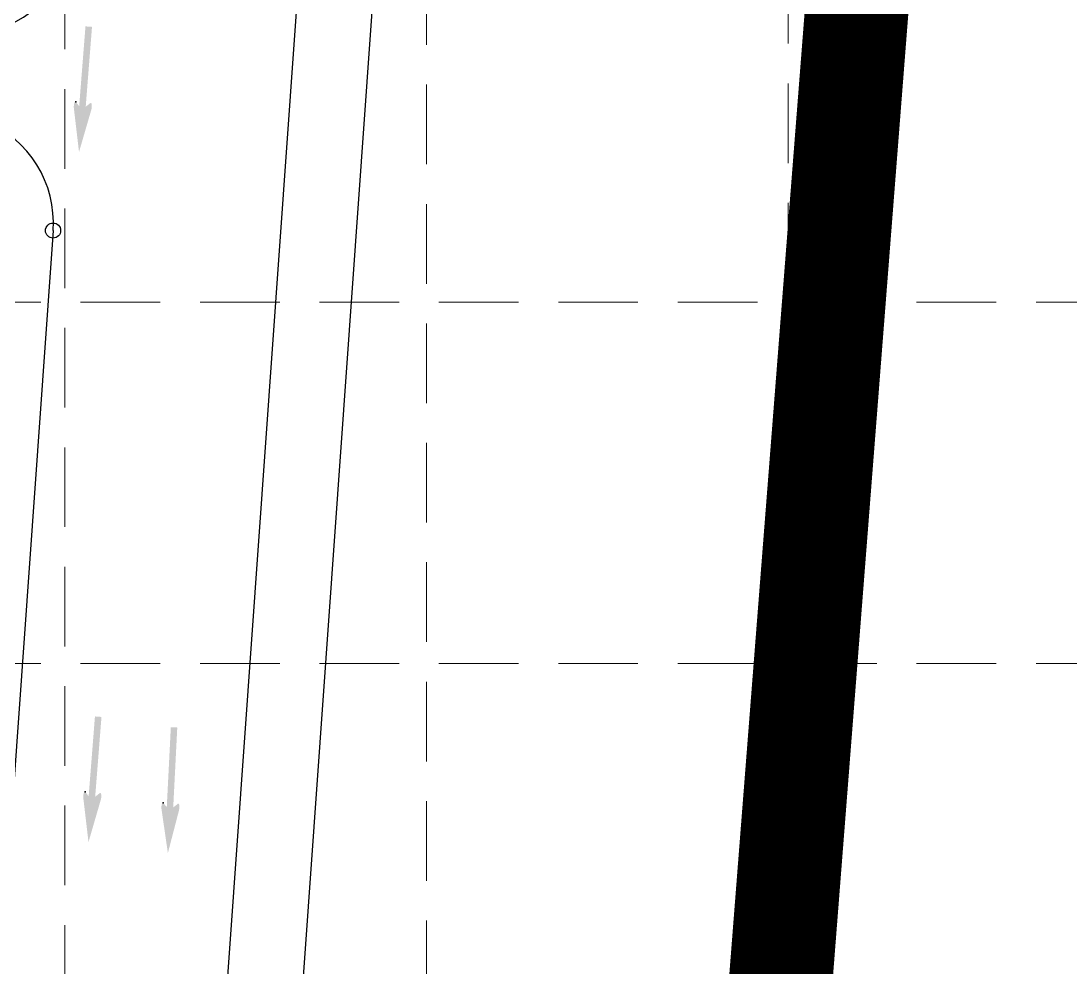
# Model space of a CAD drawing. Header units: feet. Extents: x 7707 to 9528, y 2602 to 5512.
# Drawn here: x 9202.6 to 9334.5, y 4200.8 to 4319.6 of the extents above; entities that cross this region are included whole.
import ezdxf

# ---------------------------------------------------------------- set-up
doc = ezdxf.new("R2010")
doc.units = ezdxf.units.FT
doc.header["$LTSCALE"] = 0.4
doc.header["$MEASUREMENT"] = 0
doc.linetypes.add('HIDDEN', pattern=[0.375, 0.25, -0.125])
for name, color, linetype in [('ECB', 84, 'Continuous'), ('grid', 254, 'HIDDEN'), ('PAVING', 7, 'Continuous'), ('ROW', 7, 'Continuous')]:
    doc.layers.add(name, color=color, linetype=linetype)

msp = doc.modelspace()

# ---------------------------------------------------------------- hatches: boundary and pattern name
at = {"layer": 'PAVING', "linetype": 'Continuous', "lineweight": 30}
h = msp.add_hatch(color=256, dxfattribs=at)
edge = h.paths.add_edge_path()
edge.add_line((9211.38, 4309.36), (9210.77, 4308.88))
edge.add_line((9210.77, 4308.88), (9211.56, 4318.91))
edge.add_line((9211.56, 4318.91), (9210.74, 4318.97))
edge.add_line((9210.74, 4318.97), (9209.95, 4308.95))
edge.add_line((9209.95, 4308.95), (9209.52, 4309.49))
edge.add_line((9209.52, 4309.49), (9209.52, 4309.49))
edge.add_ellipse((9209.43, 4308.99), major_axis=(0.042, 0.53), ratio=0.285714, start_angle=342.8173, end_angle=484.7269)
edge.add_line((9209.28, 4308.7), (9209.28, 4308.7))
edge.add_line((9209.28, 4308.7), (9209.93, 4303.19))
edge.add_line((9209.93, 4303.19), (9211.48, 4308.52))
edge.add_line((9211.48, 4308.52), (9211.48, 4308.52))
edge.add_ellipse((9211.38, 4308.84), major_axis=(0.042, 0.53), ratio=0.285714, start_angle=234.1685, end_angle=374.4967)
edge.add_line((9211.38, 4309.36), (9211.38, 4309.36))
edge.add_line((9211.38, 4309.36), (9211.38, 4309.36))
h = msp.add_hatch(color=256, dxfattribs=at)
edge = h.paths.add_edge_path()
edge.add_line((9212.57, 4222.68), (9211.96, 4222.2))
edge.add_line((9211.96, 4222.2), (9212.75, 4232.23))
edge.add_line((9212.75, 4232.23), (9211.93, 4232.29))
edge.add_line((9211.93, 4232.29), (9211.14, 4222.27))
edge.add_line((9211.14, 4222.27), (9210.71, 4222.81))
edge.add_line((9210.71, 4222.81), (9210.71, 4222.82))
edge.add_ellipse((9210.62, 4222.31), major_axis=(0.042, 0.53), ratio=0.285714, start_angle=342.8173, end_angle=484.7269)
edge.add_line((9210.47, 4222.02), (9210.47, 4222.02))
edge.add_line((9210.47, 4222.02), (9211.12, 4216.51))
edge.add_line((9211.12, 4216.51), (9212.67, 4221.84))
edge.add_line((9212.67, 4221.84), (9212.67, 4221.84))
edge.add_ellipse((9212.57, 4222.16), major_axis=(0.042, 0.53), ratio=0.285714, start_angle=234.1685, end_angle=374.4967)
edge.add_line((9212.57, 4222.68), (9212.57, 4222.68))
edge.add_line((9212.57, 4222.68), (9212.57, 4222.68))
h = msp.add_hatch(color=256, dxfattribs=at)
edge = h.paths.add_edge_path()
edge.add_line((9222.37, 4221.34), (9221.76, 4220.85))
edge.add_line((9221.76, 4220.85), (9222.27, 4230.9))
edge.add_line((9222.27, 4230.9), (9221.46, 4230.93))
edge.add_line((9221.46, 4230.93), (9220.95, 4220.89))
edge.add_line((9220.95, 4220.89), (9220.5, 4221.43))
edge.add_line((9220.5, 4221.43), (9220.5, 4221.43))
edge.add_ellipse((9220.43, 4220.92), major_axis=(0.027, 0.531), ratio=0.285714, start_angle=342.8173, end_angle=484.7269)
edge.add_line((9220.29, 4220.63), (9220.29, 4220.63))
edge.add_line((9220.29, 4220.63), (9221.09, 4215.13))
edge.add_line((9221.09, 4215.13), (9222.49, 4220.51))
edge.add_line((9222.49, 4220.51), (9222.49, 4220.51))
edge.add_ellipse((9222.38, 4220.83), major_axis=(0.027, 0.531), ratio=0.285714, start_angle=234.1685, end_angle=374.4967)
edge.add_line((9222.37, 4221.34), (9222.37, 4221.34))
edge.add_line((9222.37, 4221.34), (9222.37, 4221.34))

# ---------------------------------------------------------------- linework, layer by layer
at = {"layer": 'ECB', "color": 5, "const_width": 13}
msp.add_lwpolyline([(9388.21, 4581.41), (9363, 4561.07), (9327.67, 4516.17), (9312.86, 4388.2), (9285.99, 4044.93), (9285.99, 4021.1), (9296.59, 3991.96), (9296.59, 3946.06), (9296.59, 3538.38), (9320.16, 3259.45)], dxfattribs=at)
at = {"layer": 'grid', "color": 252, "linetype": 'HIDDEN', "lineweight": 0, "ltscale": 100}
for p, q in [((9208.21, 2831.09), (9208.11, 5465.72)), ((9253.65, 2831.65), (9253.51, 5465.72)), ((9299.13, 2831.8), (9298.91, 5465.72)), ((7755.13, 4284.32), (9480.3, 4284.32)), ((7755.13, 4238.92), (9480.3, 4238.92))]:
    msp.add_line(p, q, dxfattribs=at)
at = {"layer": 'PAVING'}
for p, q in [((9251.69, 4524.51), (9194.39, 3719.05)), ((9206.67, 4293.32), (9200.72, 4209.73))]:
    msp.add_line(p, q, dxfattribs=at)
msp.add_circle((9206.67, 4293.32), 0.95, dxfattribs=at)
for centre, start, end in [((9195.6, 4331.8), 284.0107, 355.9306), ((9192.93, 4294.3), 355.9306, 67.8506)]:
    msp.add_arc(centre, 13.78, start, end, dxfattribs=at)
at = {"layer": 'PAVING', "linetype": 'Continuous', "lineweight": 30}
for p in [(9209.52, 4309.49), (9210.71, 4222.81), (9220.5, 4221.43)]:
    msp.add_point(p, dxfattribs=at)
at = {"layer": 'ROW'}
msp.add_line((9261.16, 4523.84), (9203.86, 3718.37), dxfattribs=at)

doc.saveas('drawing.dxf')
